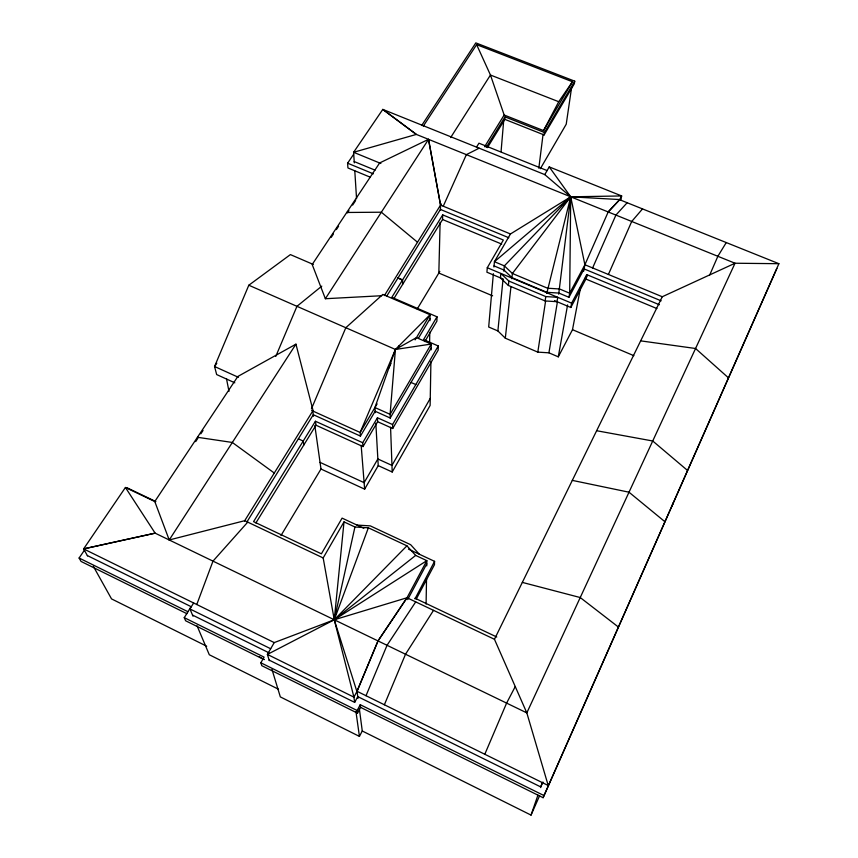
<?xml version="1.0" encoding="UTF-8"?>
<svg xmlns="http://www.w3.org/2000/svg" width="858" height="858" viewBox="0 0 858 858"><rect width="100%" height="100%" fill="white"/><g stroke="black" fill="none" stroke-linecap="round" stroke-linejoin="round"><path stroke-width="1.29" d="M429.601 342.782L429.772 332.261M429.955 320.678L430.051 314.725L383.494 294.691M426.094 604.064L426.523 579.064M426.748 565.905L426.834 560.649L415.669 555.416L406.928 545.827L368.361 527.809L354.944 527.005L344.015 521.889L323.176 557.947L334.266 619.776L353.925 697.146L354.654 702.38L269.133 660.092M430.92 361.433L430.126 405.448L392.203 472.007L378.239 465.615L375.825 423.198M431.124 349.86L431.231 344.058L416.452 337.623L396.267 348.981M502.96 278.957L486.915 272.211L487.28 267.739L503.346 240.026L442.696 214.875L391.816 297.351L437.001 316.795L436.894 321.117L424.86 341.559M440.111 222.404L438.835 273.048L492.621 295.838M440.422 210.414L440.551 205.083L428.528 139.339L379.622 162.966L312.194 264.5L325.364 298.723L381.767 295.72M437.001 316.795L423.562 339.586L438.266 345.978L438.148 350.193L392.707 428.496L377.659 421.718L377.445 417.749L392.567 424.549L392.707 428.496M393.951 298.498L442.567 219.509L442.696 214.875M408.472 549.152L434.566 561.346L434.459 564.714L416.259 599.056M501.061 151.684L503.732 120.131M504.815 119.348L505.03 116.87L544.422 132.486L544.111 134.942L504.815 119.348L487.43 147.63M493.371 273.713L488.685 327.005L497.887 330.952L505.308 338.181L537.805 352.134L548.916 352.82L558.279 356.842L572.5 329.686L580.684 286.829M493.951 267.042L494.423 261.711L510.456 233.977L570.709 196.814L621.653 195.946L620.817 199.86M344.015 521.889L334.266 619.776L356.907 691.559L378.013 640.926L407.014 597.758L426.834 560.649L334.266 619.776L267.406 654.418L269.305 660.66M497.887 330.952L503.045 279.161M503.839 271.192L504.365 265.873L570.709 196.814L619.733 199.56L608.193 211.958L584.899 264.757L569.691 293.221L568.993 297.115M508.386 285.478L508.858 281.049L500.858 273.445L500.429 277.895L508.386 285.478L545.109 300.944L557.014 301.694L557.743 297.329L545.774 296.578L508.858 281.049M505.308 338.181L510.95 286.69M511.818 278.764L512.398 273.488L570.709 196.814L549.238 166.902L544.776 174.603L570.709 196.814L584.899 264.757L583.655 271.246M538.824 168.222L543.06 134.363M571.696 86.819L566.226 124.217L540.336 168.715M421.696 125.493L475.825 42.9L574.731 81.178L574.356 83.687L544.111 134.942M545.109 300.944L545.774 296.578M537.805 352.134L545.559 301.265M546.76 293.436L570.709 196.814L494.423 261.711L504.365 265.873L512.398 273.488L547.554 288.213L559.555 288.974L569.691 293.221L570.709 196.814L558.687 294.187M548.916 352.82L557.389 302.005M558.279 356.842L567.599 304.901M554.558 300.654L570.817 307.496L571.61 303.153L586.754 274.624L659.373 304.74M570.817 307.496L585.896 279.054L586.754 274.624M354.944 527.005L334.266 619.776L274.238 642.599L267.406 654.418L353.925 697.146L357.046 691.301L378.013 640.926L407.014 597.758L494.465 639.296L526.823 712.88L548.219 785.51L357.046 691.301L357.979 698.423M359.309 708.504L362.269 730.984L531.027 815.1L537.945 795.087M540.54 787.58L542.267 782.571M375.236 412.677L374.935 407.539L395.42 349.453L430.051 314.725L415.111 339.875M543.886 795.516L360.242 704.697L360.585 707.367L543.093 797.704L778.892 263.706L619.637 199.71L608.193 211.958M368.361 527.809L334.266 619.776L407.014 597.758M196.772 604.515L212.988 561.132L247.758 522.114M671.921 506.22L673.348 502.649M776.876 268.447L543.093 797.704M366.012 695.72L387.044 645.291L415.712 601.887M384.373 704.772L405.523 654.225L433.526 610.349M313.342 264.478L290.401 254.601L248.809 285.231L214.564 366.505L216.656 374.56L234.813 382.807M275.783 356.402L296.954 306.317L321.793 286.132M311.411 408.923L345.817 327.724L382.84 294.401M484.802 754.257L506.606 703.11L515.25 686.55M709.759 274.871L717.856 256.295L726.265 242.557M608.397 274.463L631.713 221.471L642.524 208.902M592.61 267.943L615.915 215.079L627.155 202.735M531.027 815.1L539.618 795.72M542.942 782.035L540.755 786.936L357.743 696.61L354.654 702.402M443.264 206.199L466.366 154.633L479.172 148.198M388.846 368.093L390.991 363.374M397.983 348.016L398.916 345.946M494.465 639.285L662.279 296.739L735.038 263.234L778.892 263.696M271.965 669.412L280.33 696.9L359.427 736.4L362.269 730.984M476.63 44.637L490.454 75.032L504.172 115.015L543.522 130.598L558.73 101.716L572.447 81.735L476.63 44.637L423.294 126.147M414.993 598.863L434.566 561.346M587.215 276.008L586.068 278.174L585.36 277.874M87.344 555.566L191.087 606.649L184.256 617.653L264.103 657.142L260.843 662.773L261.776 665.669L357.518 713.159L357.153 710.51L360.242 704.697M357.518 713.159L360.585 707.367M619.637 199.721L621.653 195.946L549.238 166.902M407.679 599.603L426.78 563.803M430.255 398.402L391.967 465.401L377.852 458.966L364.124 482.668L320.045 462.376M314.822 425.504L320.989 469.015L364.639 489.157L378.239 465.615M392.567 424.549L438.266 345.978M431.156 347.973L390.229 418.018L375.15 411.25L360.424 436.089L313.299 414.714L247.04 521.75M362.709 442.728L315.433 421.246L315.991 425.214L363.009 446.61L362.709 442.728L377.445 417.749M363.009 446.61L377.659 421.718M543.522 130.598L572.447 81.735M544.422 132.486L574.731 81.178M377.102 403.893L360.135 432.464L360.435 436.229M418.479 338.138L429.987 318.736M280.974 535.564L320.989 469.015M417.213 308.998L439.832 271.385M484.598 146.75L504.172 115.015M315.433 421.246L253.56 521.643L321.396 553.818L342.095 518.125L363.813 528.271M486.207 147.447L505.03 116.87M255.888 522.951L315.991 425.214M386.883 295.903L440.444 209.438L508.794 237.741M192.996 616.183L189.94 608.955L193.64 602.981M244.541 520.956L313.052 410.542L295.946 344.165L237.827 376.469L154.783 501.522L169.219 539.972L244.755 520.688M384.395 295.581L441.302 203.872M476.512 147.126L478.957 143.2L547.114 170.581M450.643 137.57L490.454 75.032L558.73 101.716M169.219 539.972L295.946 344.165M325.364 298.723L428.528 139.328L440.551 205.083L510.456 233.977M195.667 441.613L197.876 438.288M200.826 433.837L203.035 430.512M331.188 237.387L333.408 234.041M336.368 229.579L338.588 226.233M347.469 212.859L348.949 210.628M352.649 205.051L355.609 200.59M216.817 363.181L214.564 366.505L238.47 377.338M87.516 555.877L83.612 548.895L125.429 487.483L155.384 501.812M186.915 613.695L81.06 561.432L79.108 558.022L84.331 550.332M369.916 177.048L347.93 167.953L347.597 163.192L353.55 154.44M406.928 545.827L334.266 619.776L415.669 555.416M274.238 642.599L83.612 548.895L155.116 533.15L526.823 712.88L735.038 263.234L416.323 134.406L382.797 109.406L353.614 152.284L354.29 162.902M83.612 548.895L155.148 533.161L125.429 487.483M346.739 212.473L381.36 212.216L417.503 242.224M356.971 525.075L370.281 525.879L410.65 544.701L419.337 554.225M640.669 340.862L695.548 348.498L728.442 377.831M197.447 437.28L232.325 442.46L274.281 473.037M596.642 430.727L652.724 440.991L687.505 470.431M572.307 480.383L629.011 492.202L664.853 521.664M522.34 582.4L580.233 597.543L618.307 626.973M544.776 174.603L382.797 109.406L416.355 134.416L353.614 152.284L380.866 163.481M354.204 161.561L375.053 170.152M347.597 163.192L373.369 173.831M584.899 264.747L662.279 296.75M661.143 300.826L584.105 268.919L568.961 297.308L558.869 293.071L546.921 292.321L511.947 277.638L503.957 270.055L494.058 265.905M442.567 219.509L501.673 244.069M585.896 279.054L656.906 308.558M487.28 267.739L571.61 303.153M572.5 329.686L633.847 355.673M397.962 277.992L402.552 279.955L402.616 284.438M397.962 278.035L402.552 279.987M248.809 285.231L395.42 349.453L431.231 344.058L390.1 414.328L390.24 418.157M411.014 382.443L415.819 384.566M374.935 407.539L390.1 414.328L395.42 349.453L360.135 432.464L311.615 410.478M298.37 438.824L303.228 441.087L303.85 444.98M414.993 598.219L496.761 637.011M244.712 520.688L323.176 557.947M126.909 487.719L155.877 501.576M189.94 608.955L270.678 648.745M79.108 558.022L187.945 611.722M192.524 615.079L268.79 652.713M263.835 659.48L185.628 620.774L184.256 617.653M260.843 662.773L357.153 710.51M206.703 646.224L111.54 598.905L93.361 566.344M278.528 689.253L209.298 654.751L197.072 625.825M259.277 656.692L264.253 659.609M226.491 378.721L228.979 391.366M312.773 411.003L313.524 416.28M355.941 711.539L359.427 736.4M361.164 445.334L364.639 489.157M354.794 170.871L356.563 198.766M390.572 427.252L392.203 472.007"/></g></svg>
